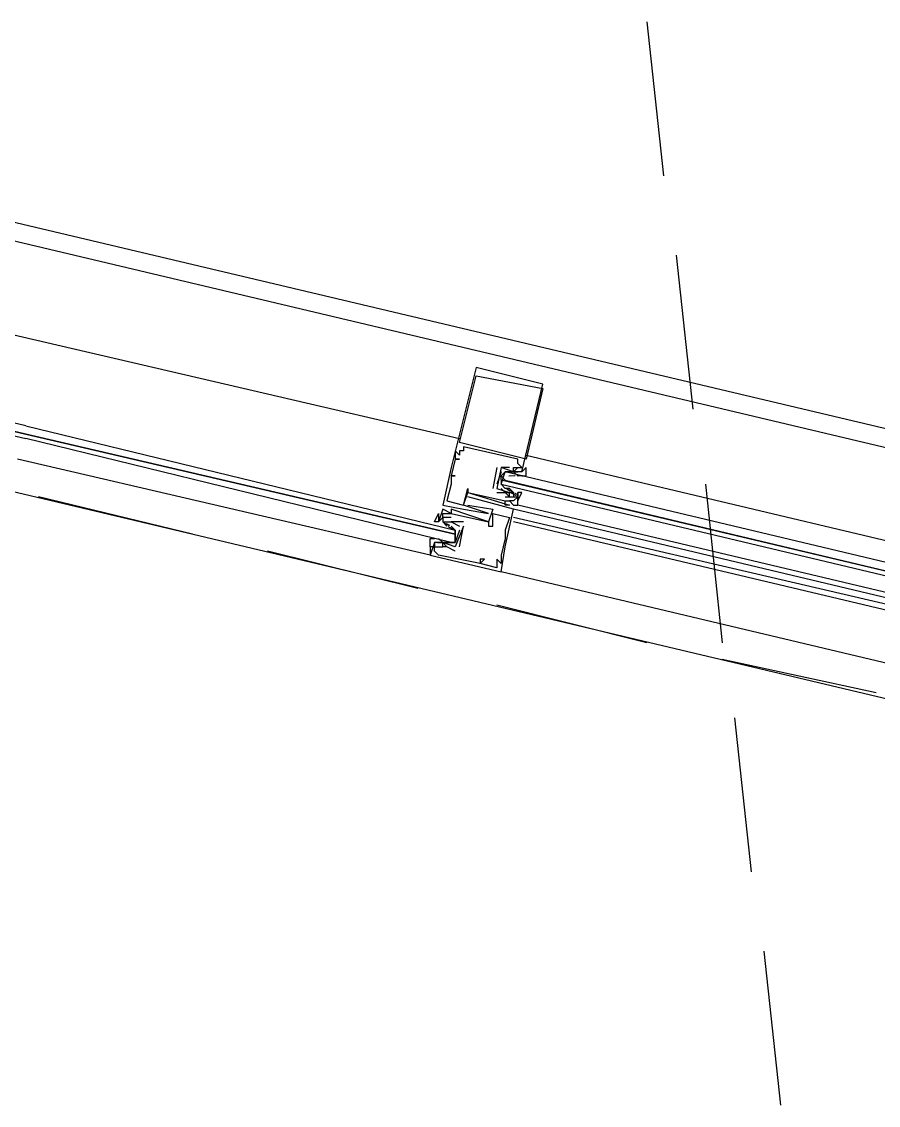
# Model space of a CAD drawing. Header units: feet. Extents: x -84 to 198, y -22 to 181.
# Drawn here: x 129.56 to 132.3, y 121.951 to 125.418 of the extents above; entities that cross this region are included whole.
import ezdxf

# ---------------------------------------------------------------- set-up
doc = ezdxf.new("R2010")
doc.units = ezdxf.units.FT
doc.layers.add('A-LINEA', color=7, linetype='CONTINUOUS')

msp = doc.modelspace()

# ---------------------------------------------------------------- linework, layer by layer
at = {"layer": 'A-LINEA'}
for p, q in [((131.56, 125.4178), (131.6133, 124.9244)), ((135.4933, 123.3644), (127.6133, 125.2311)), ((127.9333, 125.0978), (134.3333, 123.5778)), ((131.6533, 124.6711), (131.7067, 124.1778)), ((127.7467, 124.3378), (134.16, 122.8178)), ((131.0133, 124.3111), (131.0133, 124.3111)), ((131.0133, 124.2844), (131.0133, 124.2844)), ((131.2267, 124.2578), (131.2267, 124.2578)), ((131.2267, 124.2444), (131.2267, 124.2444)), ((130.9467, 124.0444), (130.9467, 124.0444)), ((130.96, 124.0711), (130.96, 124.0711)), ((130.96, 124.0444), (130.96, 124.0444)), ((130.9733, 124.0578), (130.9733, 124.0578)), ((130.9733, 124.0444), (130.9733, 124.0444)), ((130.9467, 124.0178), (130.9467, 124.0178)), ((130.9467, 124.0178), (130.9467, 124.0178)), ((130.96, 124.0311), (130.96, 124.0311)), ((130.96, 124.0178), (130.96, 124.0178)), ((131.1467, 124.0178), (131.1467, 124.0178)), ((131.1467, 124.0044), (131.1467, 124.0044)), ((131.1733, 124.0311), (133.8667, 123.3911)), ((131.1733, 124.0178), (131.1733, 124.0178)), ((130.9333, 123.9911), (130.9333, 123.9911)), ((131.08, 123.9911), (131.0667, 123.9244)), ((131.08, 123.9911), (131.08, 123.9911)), ((131.0933, 123.9778), (131.08, 123.9378)), ((131.0933, 123.9911), (131.0933, 123.9911)), ((131.12, 123.9911), (131.0933, 123.9911)), ((131.0933, 123.9911), (131.0933, 123.9911)), ((131.0933, 123.9911), (131.0933, 123.9911)), ((131.12, 123.9911), (131.12, 123.9911)), ((131.12, 123.9778), (131.12, 123.9778)), ((131.1333, 123.9911), (131.1333, 123.9911)), ((131.1333, 123.9911), (131.1333, 123.9911)), ((131.1333, 123.9778), (131.1333, 123.9778)), ((131.1333, 123.9778), (131.1333, 123.9778)), ((131.1333, 123.9778), (131.1467, 123.9644)), ((131.1467, 123.9911), (131.1467, 123.9911)), ((131.1467, 123.9778), (131.1467, 123.9778)), ((131.16, 123.9911), (131.16, 123.9911)), ((131.16, 123.9778), (131.16, 123.9778)), ((130.9333, 123.9644), (130.9333, 123.9644)), ((130.9333, 123.9644), (130.9333, 123.9644)), ((130.9333, 123.9378), (130.9333, 123.9378)), ((130.9467, 123.9644), (130.9467, 123.9644)), ((131.0933, 123.9511), (131.0933, 123.9644)), ((131.0933, 123.9378), (131.0933, 123.9378)), ((131.1177, 123.9653), (131.1381, 123.9659)), ((131.1235, 123.9646), (131.1354, 123.9656)), ((131.1333, 123.9644), (131.1333, 123.9644)), ((131.1449, 123.9652), (131.1632, 123.9655)), ((131.1467, 123.9644), (131.1467, 123.9644)), ((131.1502, 123.9646), (131.1621, 123.9656)), ((131.7467, 123.9378), (131.8, 123.4311)), ((130.9867, 123.9244), (130.9867, 123.9244)), ((130.9867, 123.9111), (130.9867, 123.9111)), ((130.9867, 123.9111), (130.9867, 123.9111)), ((131.0667, 123.9244), (131.0667, 123.9244)), ((131.08, 123.9244), (131.08, 123.9244)), ((131.08, 123.9244), (131.08, 123.9244)), ((131.08, 123.9111), (131.08, 123.9111)), ((131.1067, 123.9244), (131.1067, 123.9244)), ((131.1067, 123.9111), (131.1067, 123.9111)), ((131.1067, 123.9111), (131.1067, 123.9111)), ((131.1222, 123.9159), (131.1121, 123.9222)), ((131.1305, 123.9131), (131.1126, 123.9227)), ((131.1333, 123.9111), (131.12, 123.9244)), ((131.12, 123.9111), (131.12, 123.9111)), ((131.12, 123.9111), (131.12, 123.9111)), ((131.1426, 123.9008), (131.1263, 123.9093)), ((131.1333, 123.9244), (131.1333, 123.9244)), ((131.1333, 123.9111), (131.1333, 123.9111)), ((131.1489, 123.9026), (131.1387, 123.9088)), ((131.1467, 123.9111), (131.1467, 123.9111)), ((130.1067, 123.7778), (129.6133, 123.8978)), ((130.9067, 123.8711), (130.9067, 123.8711)), ((130.92, 123.8844), (130.92, 123.8844)), ((130.9733, 123.8711), (130.9733, 123.8711)), ((130.9733, 123.8711), (130.9733, 123.8711)), ((130.9867, 123.8978), (130.9867, 123.8978)), ((130.9867, 123.8844), (130.9867, 123.8844)), ((130.9867, 123.8711), (130.9867, 123.8711)), ((131.1067, 123.8978), (131.1067, 123.8978)), ((131.1067, 123.8844), (131.1067, 123.8844)), ((131.1067, 123.8844), (131.1067, 123.8844)), ((131.1067, 123.8711), (131.1067, 123.8711)), ((131.12, 123.8978), (131.12, 123.8978)), ((131.12, 123.8844), (131.12, 123.8844)), ((131.12, 123.8844), (131.12, 123.8844)), ((131.12, 123.8711), (131.12, 123.8711)), ((131.1333, 123.8844), (131.1333, 123.8844)), ((131.1333, 123.8711), (131.1333, 123.8711)), ((131.1467, 123.8978), (131.1467, 123.8978)), ((131.1467, 123.8978), (131.1467, 123.8978)), ((133.84, 123.2311), (131.1467, 123.8711)), ((131.1467, 123.8711), (131.1467, 123.8711)), ((131.1467, 123.8711), (131.1467, 123.8711)), ((131.1467, 123.8711), (131.1467, 123.8711)), ((131.1467, 123.8711), (131.1467, 123.8711)), ((130.9067, 123.8578), (130.9067, 123.8578)), ((130.9067, 123.8444), (130.9067, 123.8444)), ((130.9067, 123.8311), (130.9067, 123.8311)), ((130.9333, 123.8578), (130.9333, 123.8578)), ((130.9333, 123.8444), (130.9333, 123.8444)), ((130.9333, 123.8444), (130.9333, 123.8444)), ((130.9333, 123.8311), (130.9333, 123.8311)), ((130.9733, 123.8578), (130.9733, 123.8578)), ((131.0533, 123.8444), (131.0533, 123.8444)), ((131.0667, 123.8578), (131.0667, 123.8578)), ((131.0667, 123.8444), (131.0667, 123.8444)), ((131.12, 123.8311), (131.12, 123.8311)), ((133.8267, 123.2178), (131.1333, 123.8578)), ((131.1333, 123.8578), (131.1333, 123.8578)), ((133.8267, 123.2044), (131.1333, 123.8311)), ((130.8933, 123.8178), (130.8933, 123.8178)), ((130.9067, 123.8178), (130.9067, 123.8178)), ((130.92, 123.8044), (130.9067, 123.8178)), ((130.9108, 123.8147), (130.927, 123.8063)), ((130.9178, 123.8129), (130.9279, 123.8067)), ((130.92, 123.8178), (130.92, 123.8178)), ((130.92, 123.8044), (130.92, 123.8044)), ((130.9228, 123.8025), (130.9408, 123.7928)), ((130.9311, 123.7996), (130.9413, 123.7934)), ((130.9333, 123.8178), (130.9333, 123.8178)), ((130.9333, 123.8178), (130.9333, 123.8178)), ((130.9333, 123.8044), (130.9333, 123.8044)), ((130.96, 123.7378), (130.9733, 123.8044)), ((130.96, 123.8044), (130.96, 123.8044)), ((130.96, 123.8044), (130.96, 123.8044)), ((130.9733, 123.8178), (130.9733, 123.8178)), ((130.9733, 123.8044), (130.9733, 123.8044)), ((130.9733, 123.8044), (130.9733, 123.8044)), ((131.0533, 123.8178), (131.0533, 123.8178)), ((131.0533, 123.8178), (131.0533, 123.8178)), ((131.0533, 123.8044), (131.0533, 123.8044)), ((131.0667, 123.8044), (131.0667, 123.8044)), ((133.8267, 123.1778), (131.1333, 123.8178)), ((130.8933, 123.7644), (130.9067, 123.7511)), ((130.9067, 123.7644), (130.9067, 123.7644)), ((130.9467, 123.7911), (130.9467, 123.7911)), ((130.9467, 123.7644), (130.9467, 123.7778)), ((131.1067, 123.7911), (131.1067, 123.7911)), ((131.1067, 123.7644), (131.1067, 123.7644)), ((130.88, 123.7511), (130.8667, 123.7111)), ((130.88, 123.7511), (130.88, 123.7511)), ((130.88, 123.7378), (130.88, 123.7378)), ((130.9085, 123.7503), (130.8902, 123.7501)), ((130.8933, 123.7511), (130.8933, 123.7511)), ((130.9165, 123.751), (130.9046, 123.7499)), ((130.9067, 123.7511), (130.9067, 123.7511)), ((130.9067, 123.7511), (130.9067, 123.7511)), ((130.9067, 123.7378), (130.9067, 123.7378)), ((130.9067, 123.7378), (130.9067, 123.7378)), ((130.9356, 123.7503), (130.9152, 123.7497)), ((130.9298, 123.751), (130.9179, 123.7499)), ((130.92, 123.7378), (130.92, 123.7378)), ((130.92, 123.7378), (130.92, 123.7378)), ((130.9333, 123.7511), (130.9333, 123.7511)), ((130.9467, 123.7378), (130.9467, 123.7378)), ((130.9467, 123.7378), (130.9467, 123.7378)), ((130.96, 123.7378), (130.96, 123.7378)), ((131.1067, 123.7378), (131.1067, 123.7378)), ((130.8267, 123.6044), (130.3467, 123.7244)), ((130.8667, 123.7111), (130.8667, 123.7111)), ((130.88, 123.7244), (130.88, 123.7244)), ((130.8933, 123.7111), (130.8933, 123.7111)), ((130.9467, 123.7244), (130.9467, 123.7244)), ((131.0267, 123.6978), (131.0267, 123.6978)), ((131.04, 123.6978), (131.04, 123.6978)), ((131.08, 123.6978), (131.08, 123.6978)), ((131.0933, 123.7111), (131.0933, 123.7111)), ((131.0267, 123.6844), (131.0267, 123.6844)), ((131.0267, 123.6844), (131.0267, 123.6844)), ((131.08, 123.6844), (131.08, 123.6844)), ((131.08, 123.6711), (131.08, 123.6711)), ((131.0933, 123.6844), (131.0933, 123.6844)), ((133.7867, 123.0178), (131.0933, 123.6578)), ((131.0933, 123.6578), (131.0933, 123.6578)), ((131.56, 123.4311), (131.08, 123.5511)), ((132.2933, 123.2711), (131.8, 123.3778)), ((131.84, 123.1911), (131.8933, 122.6978)), ((131.9333, 122.4444), (131.9867, 121.9511))]:
    msp.add_line(p, q, dxfattribs=at)
for points in [[(127.8667, 124.8044), (129.64, 124.3911), (130.96, 124.0844)], [(129.5733, 124.1244), (127.88, 124.5244), (127.88, 124.5111), (127.88, 124.4978), (129.5733, 124.0978), (127.88, 124.4978), (127.8667, 124.4844), (129.5733, 124.0844)], [(131.16, 123.9778), (131.2267, 124.2578), (131.0133, 124.3111), (130.9333, 123.9911), (130.9067, 123.8711), (130.9733, 123.8578), (131.0533, 123.8444), (130.9733, 123.8711), (130.9867, 123.9111), (131.12, 123.8711), (131.1067, 123.8711), (131.1067, 123.8844), (131.12, 123.8844), (131.1333, 123.8711), (131.1467, 123.8711), (131.1467, 123.8978), (131.1467, 123.9111)], [(131.0133, 124.2844), (131.2267, 124.2444), (131.1733, 124.0178), (130.96, 124.0711), (131.0133, 124.2844)], [(129.5733, 124.1244), (130.9467, 123.7911), (130.9467, 123.7778), (129.5733, 124.0978), (130.9467, 123.7778), (130.9467, 123.7644), (130.9467, 123.7511), (130.9333, 123.7511), (129.5733, 124.0844)], [(131.1333, 123.9911), (131.1333, 123.9911), (131.16, 123.9911), (131.1467, 124.0044), (131.1467, 124.0178), (130.9733, 124.0578), (130.9733, 124.0444), (130.96, 124.0444), (130.96, 124.0311), (130.9467, 124.0444), (130.9467, 124.0178), (130.96, 124.0178), (130.9467, 124.0178), (130.9333, 123.9644), (130.9467, 123.9644), (130.9333, 123.9644), (130.9333, 123.9378), (130.92, 123.8844), (130.9733, 123.8711), (130.9867, 123.9244), (130.9867, 123.9111), (131.1067, 123.8844), (131.1067, 123.8844)], [(130.8667, 123.7378), (130.8667, 123.7378), (130.8667, 123.7111), (129.5467, 124.0178)], [(131.1333, 123.9778), (131.0933, 123.9911), (131.08, 123.9244), (131.12, 123.9111), (131.1067, 123.9111), (131.12, 123.8978), (131.12, 123.9111), (131.1333, 123.9111), (131.1333, 123.9111)], [(131.12, 123.9244), (131.1067, 123.9244), (131.0933, 123.9378), (131.1067, 123.9778), (131.12, 123.9778), (131.1333, 123.9778)], [(133.8533, 123.3244), (131.1067, 123.9778), (131.0933, 123.9644), (131.1067, 123.9511), (133.8533, 123.2978), (131.0933, 123.9511), (131.0933, 123.9378), (133.84, 123.2844)], [(131.16, 123.9644), (131.1733, 123.9644), (131.1733, 123.9911), (131.16, 123.9778), (131.1467, 123.9778), (131.1333, 123.9778), (131.12, 123.9778), (131.1067, 123.9778)], [(131.1333, 123.9778), (131.1333, 123.9911), (131.1467, 123.9911), (131.1333, 123.9778), (131.1467, 123.9778)], [(131.08, 123.9111), (131.1067, 123.9111), (131.1067, 123.9111)], [(131.0933, 123.9244), (131.1067, 123.9111), (131.12, 123.9111), (131.1333, 123.9111), (131.1333, 123.8978), (131.1467, 123.8978), (131.1467, 123.9111), (131.1467, 123.8978), (131.1467, 123.8844), (131.16, 123.9111), (131.1467, 123.9111)], [(130.8667, 123.7111), (131.0933, 123.6578), (131.1067, 123.7378), (131.1333, 123.8578), (130.9867, 123.8978)], [(130.9867, 123.8711), (131.0667, 123.8578), (131.0533, 123.8178), (130.9333, 123.8578), (130.9333, 123.8444), (130.9067, 123.8578), (130.8933, 123.8178)], [(131.1067, 123.8978), (131.1467, 123.8978), (131.1333, 123.8844), (131.12, 123.8844)], [(131.1467, 123.8711), (131.1467, 123.8844), (131.1467, 123.8844)], [(131.1467, 123.8711), (131.1467, 123.8844), (131.1467, 123.8844)], [(131.1467, 123.8711), (131.1467, 123.8844), (131.1467, 123.8844)], [(130.8933, 123.8178), (130.88, 123.8178), (130.8933, 123.8444), (130.8933, 123.8178), (130.9067, 123.8311), (130.9067, 123.8178), (130.92, 123.8178), (130.9333, 123.8178), (130.96, 123.8044)], [(130.9333, 123.8311), (130.9067, 123.8311), (130.9067, 123.8444), (130.9333, 123.8444), (130.9333, 123.8444), (131.0533, 123.8178), (131.0533, 123.8044), (131.0667, 123.8044), (131.0667, 123.8444), (131.12, 123.8311), (131.1067, 123.7911), (131.1067, 123.7644), (131.0933, 123.7111), (131.0933, 123.6844), (131.08, 123.6978), (131.08, 123.6844), (131.08, 123.6711)], [(130.9733, 123.8044), (130.9467, 123.7378), (130.9067, 123.7511), (130.92, 123.7378), (130.9067, 123.7378), (130.9067, 123.7511)], [(130.92, 123.8178), (130.9333, 123.8178), (130.96, 123.8044)], [(130.92, 123.7511), (130.9467, 123.7511), (130.9467, 123.7911), (130.9333, 123.8044)], [(130.9733, 123.8178), (130.9333, 123.8178), (130.9333, 123.8178)], [(130.96, 123.7911), (130.9467, 123.7511), (130.92, 123.7511), (130.9067, 123.7511), (130.8933, 123.7511), (130.88, 123.7511), (130.88, 123.7378), (130.8667, 123.7378), (130.8667, 123.7644), (130.88, 123.7644)], [(130.8667, 123.7378), (130.8667, 123.7378), (130.8667, 123.7111)], [(130.8667, 123.7378), (130.8667, 123.7378), (130.8667, 123.7111)], [(131.08, 123.6711), (131.0267, 123.6844), (131.04, 123.6978), (131.0267, 123.6978), (131.0267, 123.6844), (130.8933, 123.7111), (130.88, 123.7244), (130.88, 123.7378), (130.9067, 123.7378)], [(130.9467, 123.7244), (130.92, 123.7378), (130.92, 123.7378)]]:
    msp.add_lwpolyline(points, dxfattribs=at)

doc.saveas('drawing.dxf')
